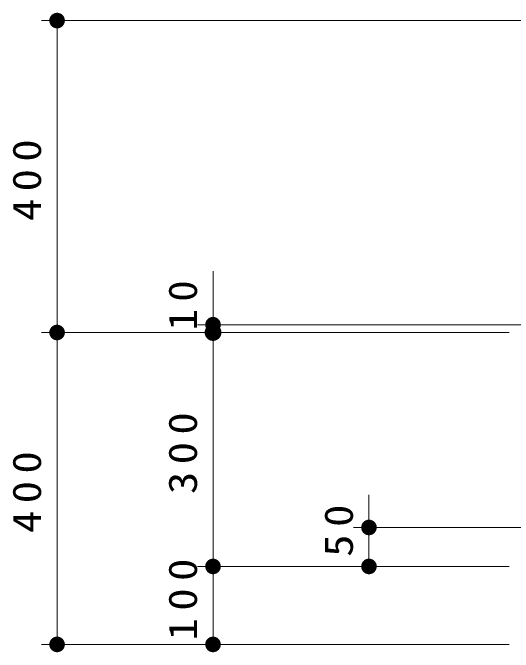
# Model space of a CAD drawing. Units: millimetres on the paper, scale 1:20. Extents: x -365 to 0, y -6 to 257.
# Drawn here: x -146.64 to -114.55, y 86.59 to 127.59 of the extents above; entities that cross this region are included whole.
import ezdxf

# ---------------------------------------------------------------- set-up
doc = ezdxf.new("R2010")
doc.units = ezdxf.units.MM
doc.layers.add('1_20', color=7, linetype='Continuous', lineweight=25)
doc.styles.add('ＭＳ ゴシック', font='')
doc.styles.get('ＭＳ ゴシック').set_extended_font_data('MS Gothic')

# ---------------------------------------------------------------- blocks, each defined once
blk = doc.blocks.new('filled_dot')
at = {"color": 0, "linetype": 'Continuous', "lineweight": -2, "const_width": 1.25}
blk.add_lwpolyline([(-0.625, 0, 1), (0.625, 0, 1)], format="xyb", close=True, dxfattribs=at)

msp = doc.modelspace()

# ---------------------------------------------------------------- linework, layer by layer
at = {"layer": '1_20', "lineweight": 13}
for p, q in [((-113.553, 127.093), (-144.803, 127.093)), ((-143.803, 107.093), (-143.803, 127.093)), ((-133.803, 107.093), (-133.803, 111.036)), ((-111.803, 107.592), (-134.803, 107.592)), ((-114.803, 107.093), (-144.803, 107.093)), ((-143.803, 87.093), (-143.803, 107.093)), ((-133.803, 92.093), (-133.803, 107.093)), ((-123.803, 92.093), (-123.803, 96.688)), ((-106.315, 94.593), (-124.803, 94.593)), ((-114.803, 92.093), (-134.803, 92.093)), ((-133.803, 87.093), (-133.803, 92.093)), ((-114.803, 87.093), (-144.803, 87.093))]:
    msp.add_line(p, q, dxfattribs=at)

# ---------------------------------------------------------------- block references
for p, xscale, yscale, rotation in [((-143.803, 127.093), 0.4, 0.4, 270), ((-133.803, 107.592), 0.4, 0.4, 270), ((-143.803, 107.093), 0.4, 0.4, 270), ((-143.803, 107.093), 0.4, 0.4, 90), ((-133.803, 107.093), 0.431, 0.431, 270), ((-133.803, 107.093), 0.4, 0.4, 90), ((-123.803, 94.593), 0.4, 0.4, 270), ((-133.803, 92.093), 0.4, 0.4, 270), ((-123.803, 92.093), 0.4, 0.4, 90), ((-143.803, 87.093), 0.4, 0.4, 90), ((-133.803, 87.093), 0.4, 0.4, 90)]:
    msp.add_blockref('filled_dot', p, dxfattribs=dict(at, xscale=xscale, yscale=yscale, rotation=rotation))

# ---------------------------------------------------------------- texts
at = {"layer": '1_20', "char_height": 1.833, "attachment_point": 8, "rotation": 90, "style": 'ＭＳ ゴシック'}
for s, insert in [('\\T1.33;\\W1.15;400', (-144.803, 117.093)), ('\\T1.34;\\W1.1;10', (-134.803, 109.068)), ('\\T1.33;\\W1.15;300', (-134.803, 99.593)), ('\\T1.33;\\W1.15;400', (-144.803, 97.093)), ('\\T1.34;\\W1.15;50', (-124.803, 94.626)), ('\\T1.33;\\W1.15;100', (-134.803, 90.209))]:
    msp.add_mtext(s, dxfattribs=dict(at, insert=insert))

doc.saveas('drawing.dxf')
